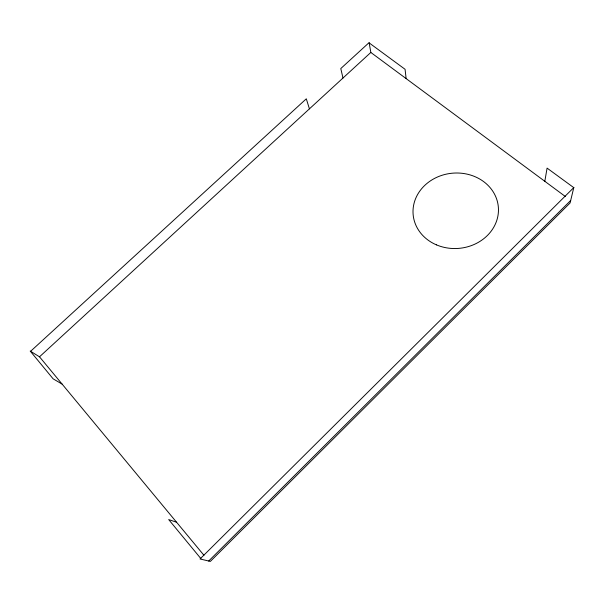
<?xml version="1.0" encoding="UTF-8"?>
<svg xmlns="http://www.w3.org/2000/svg" width="604" height="604" viewBox="0 0 604 604"><rect width="100%" height="100%" fill="white"/><g stroke="black" fill="none" stroke-linecap="round" stroke-linejoin="round"><path stroke-width="0.91" d="M544.816 181.306L547.081 168.108L573.785 187.648M208.697 561.018L570.689 200.468M39.486 356.828L370.826 52.45L369.127 42.597L340.784 68.554L342.981 78.029M30.578 351.324L306.303 98.814L309.422 108.856M176.579 522.249L168.675 519.553L200.89 558.602M62.114 384.099L53.129 378.836L30.2 351.06L39.509 356.813L203.941 555.272M369.18 42.922L405.065 69.294L406.145 78.611M370.826 52.45L565.518 196.632M573.8 187.565L570.093 202.944L210.351 561.403L200.037 558.979L573.8 187.565M436.458 244.869A42.771 37.727 -5.3 0 0 498.398 207.791A42.771 37.727 -5.3 0 0 432.351 179.645A42.771 37.727 -5.3 0 0 436.458 244.869"/></g></svg>
